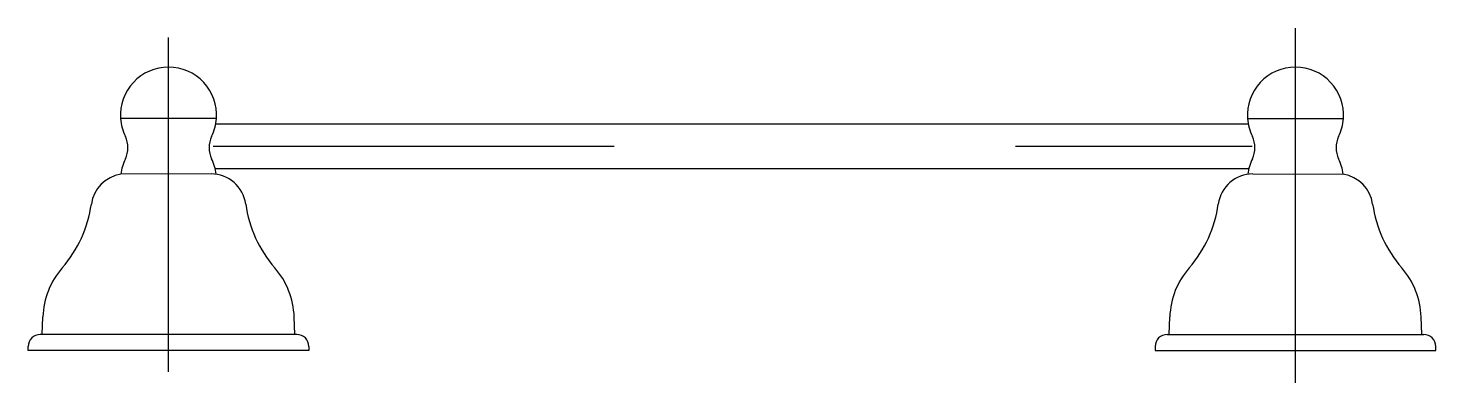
# Model space of a CAD drawing. Extents: x 160.716 to 161.067, y 0.018 to 0.107.
import ezdxf

# ---------------------------------------------------------------- set-up
doc = ezdxf.new("R2010")
doc.units = 0
doc.header["$LTSCALE"] = 0.2
doc.header["$MEASUREMENT"] = 0
doc.linetypes.add('AXES', pattern=[0.5400000065565109, 0.300000011920929, -0.07999999821186066, 0.07999999821186066, -0.07999999821186066])
doc.linetypes.add('CONTINU', pattern=[0])
doc.layers.get('0').update_dxf_attribs({"linetype": 'CONTINUOUS'})
doc.layers.add('DECA_EIXOS', color=5, linetype='AXES')

msp = doc.modelspace()

# ---------------------------------------------------------------- linework, layer by layer
at = {"linetype": 'CONTINU'}
for p, q in [((160.7193819312027, 0.03042052948585515), (160.719531871314, 0.0348189543381193)), ((160.7823602579599, 0.03042051943475863), (160.7822103176912, 0.03481913682380835)), ((161.0003864642726, 0.0304205194347569), (161.0005363002639, 0.03481588725204767)), ((161.0633648019251, 0.03042052948585687), (161.0632148708966, 0.03481900097027162)), ((160.7828719387293, 0.03042051935309635), (160.7188702304134, 0.0304205295675206)), ((160.999874794376, 0.03042051935309636), (161.0638764918547, 0.03042052956752061)), ((160.7158710891945, 0.02642190528531253), (160.715871001437, 0.02742103762493092)), ((160.7858710782991, 0.02642190528531253), (160.7158710891945, 0.02642190528531253)), ((160.7858710782991, 0.02642190528531253), (160.7704384590339, 0.02642190528531253)), ((160.7858711667481, 0.02742102533132655), (160.7858710782991, 0.02642190528531253)), ((160.9968755663545, 0.02742105796936896), (160.9968756439334, 0.02642190528531253)), ((160.9968756439334, 0.02642190528531253), (161.0123082631986, 0.02642190528531253)), ((160.9968756439334, 0.02642190528531253), (161.0668756439334, 0.02642190528531253)), ((161.0668756439334, 0.02642190528531253), (161.0668757208338, 0.02742107022374853))]:
    msp.add_line(p, q, dxfattribs=at)
for points in [[(160.7508710946422, 0.0970102764897241, 0.4344044646011691), (160.7389101992088, 0.08419211889559829)], [(160.7628319846115, 0.08419211847237205, 0.4344042499506862), (160.7508710946422, 0.0970102764897241)], [(161.0318756493811, 0.0970102720280005, 0.4342876911718089), (161.0199093382542, 0.08419203047710931)], [(161.0438419163982, 0.0841920230082212, 0.4342874429638979), (161.0318756493811, 0.0970102720280005)], [(160.7616292927157, 0.07973095761463864, 0.09723121716044834), (160.7628319846115, 0.08419211847237205)], [(161.0199093382542, 0.08419203047710931, 0.09723129066970128), (161.0211174235729, 0.07973092913907272)], [(160.7616292927157, 0.07973095761463864, 0.2332638224824869), (160.7616263478397, 0.07416410063577204)], [(161.0211203743928, 0.07416410063575939, 0.2332639628859432), (161.0211174235729, 0.07973092913907272)], [(160.7627780142024, 0.07031126515751769, 0.08440089899119951), (160.7616263478397, 0.07416410063577204)], [(161.0211203743928, 0.07416410063575939, 0.08440086393885511), (161.0199687082334, 0.07031126681514652)], [(160.7389641699496, 0.07031126739528998, 0.3327218487274864), (160.7316257628391, 0.06289526261811074)], [(160.7701164157032, 0.06289525159280683, 0.3744230132871939), (160.7614918531261, 0.0704067819230665)], [(161.021254858211, 0.0704067819230665, 0.3744236727807747), (161.0126316828512, 0.06290521694406488)], [(161.051120963214, 0.06289523505578574, 0.3327223777333925), (161.0437825633975, 0.07031126573527316, 0.3327223777333925)], [(160.7243802154709, 0.04701481735166166, 0.1461834938663848), (160.7316257628391, 0.06289526261811074)], [(160.7701164157032, 0.06289525159280683, 0.1461834046140296), (160.7773441876967, 0.04703516956785179)], [(161.0053847647152, 0.04701482703065425, 0.1462999606109952), (161.0126316828512, 0.06290521694406488)], [(161.051120963214, 0.06289523505578574, 0.1461834152393097), (161.0583665121056, 0.0470148112383081)]]:
    msp.add_lwpolyline(points, format="xyb", dxfattribs=at)
for points in [[(160.7628319846115, 0.08419211847237205), (160.7389101992088, 0.08419211889559829)], [(160.7626616352924, 0.08284749710331495), (161.0200812724284, 0.08284749710331495)], [(161.0199093382542, 0.08419203047710931), (161.0438419163982, 0.0841920230082212)], [(160.7614918531261, 0.0704067819230665), (160.7389641699495, 0.07031126739527485)], [(160.7625113018599, 0.07175130799569024), (161.0202353985817, 0.07175130799569024)], [(161.021254858211, 0.0704067819230665), (161.0437825633817, 0.07031126573763911)]]:
    msp.add_lwpolyline(points, dxfattribs=at)
for centre, radius, start, end in [((160.750873601744, 0.08502464090881898), 0.01199233476524729, 183.9807423163303, 206.2173824216477), ((161.0318759653474, 0.08503835526607652), 0.01199584356528418, 333.7401977675008, 355.954299926729), ((160.7344652309823, 0.07694453735269165), 0.006297627086336346, 333.7403986322433, 26.21738242159462), ((161.0482814960653, 0.07694455329517799), 0.006297627086336346, 153.7401977674257, 206.2596367869253), ((160.750871007479, 0.06885068563845798), 0.01199608598763971, 153.7403986322167, 173.0066086925325), ((161.0318757187668, 0.06885068857514812), 0.01199609246096189, 6.993365406931587, 26.25963678694427), ((160.7391979288268, 0.03406254561446524), 0.01968059887940651, 138.8430556903224, 177.7973381391935), ((160.7625219793399, 0.03405369394843273), 0.0197032121703741, 2.226423025076598, 41.21228132617973), ((161.0202247646834, 0.03405369394843551), 0.01970321217037517, 138.8663063049605, 177.7830336465544), ((161.0435652211008, 0.03406904122211489), 0.01966395628356125, 2.185722526914815, 41.17417251212859), ((160.7188702299347, 0.02742130105825112), 0.002999228509269512, 89.99999085581597, 180.0050324999924), ((160.7828719382506, 0.02742129084382688), 0.002999228509269512, 359.9949277803777, 89.99999085581598), ((160.9998747948547, 0.02742129084382688), 0.002999228509269512, 90.0000091441856, 180.0044487185846), ((161.0638764923334, 0.02742130105825114), 0.002999228509269512, 359.9955902517138, 90.0000091441856)]:
    msp.add_arc(centre, radius, start, end, dxfattribs=at)
at = {"layer": 'DECA_EIXOS'}
for p, q in [((161.0318756493811, 0.01837652226029493), (161.0318756493811, 0.1067006711709861)), ((160.7508710946422, 0.02113665080719123), (160.7508710946422, 0.1044005567849808))]:
    msp.add_line(p, q, dxfattribs=at)
msp.add_lwpolyline([(160.7620270236708, 0.07729940263462282), (161.0210994464019, 0.07729940263462282)], dxfattribs=at)

doc.saveas('drawing.dxf')
